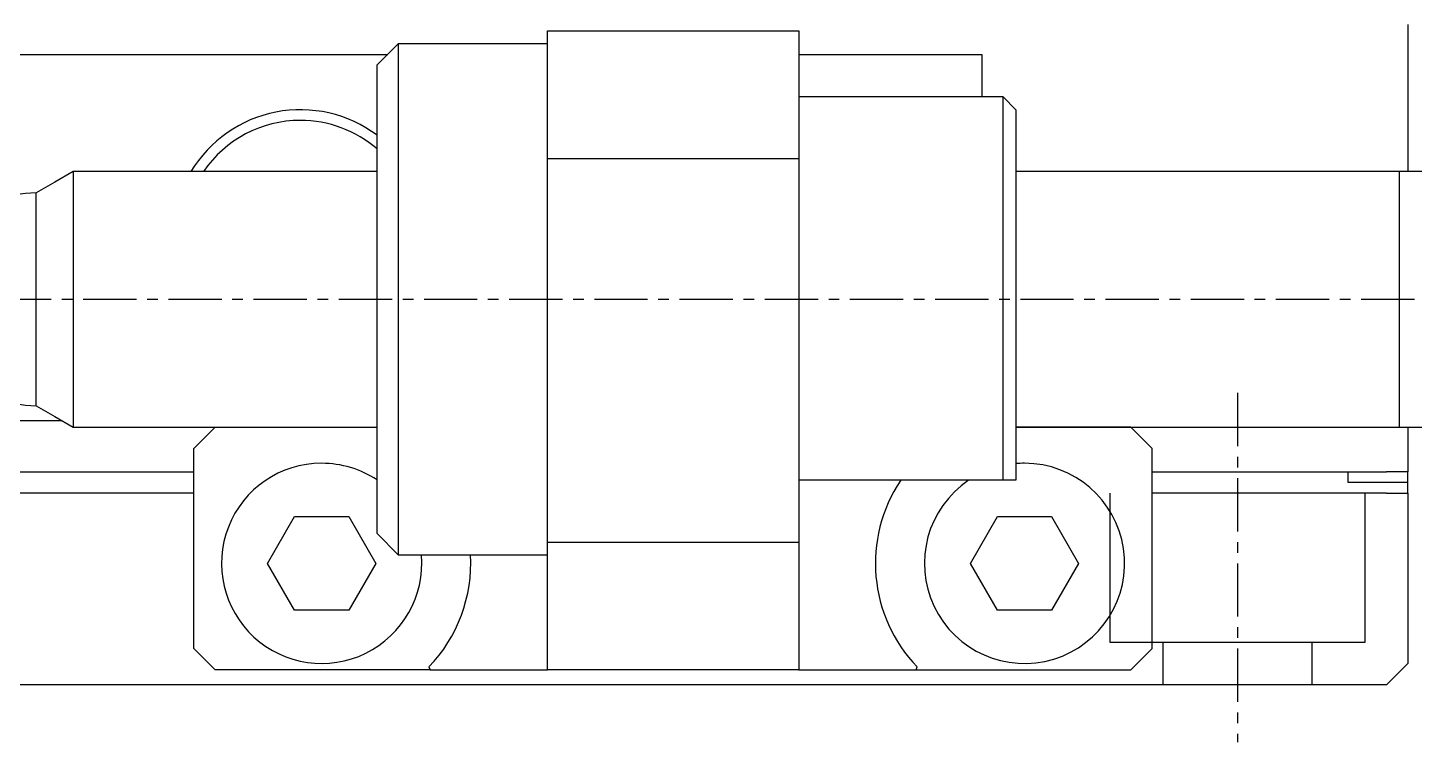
# Model space of a CAD drawing. Extents: x 382 to 585, y 37 to 232.
# Drawn here: x 530.47 to 563.02, y 85.55 to 102.32 of the extents above; entities that cross this region are included whole.
import ezdxf

# ---------------------------------------------------------------- set-up
doc = ezdxf.new("R2010")
doc.units = 0
doc.linetypes.add('CENTER', pattern=[2, 1.25, -0.25, 0.25, -0.25])
doc.layers.get('0').update_dxf_attribs({"linetype": 'CONTINUOUS'})
doc.layers.add('CENTER', color=1, linetype='CENTER')

msp = doc.modelspace()

# ---------------------------------------------------------------- linework, layer by layer
at = {"color": 7, "linetype": 'CONTINUOUS'}
for p, q in [((542.666, 99.247), (542.666, 102.247)), ((542.666, 102.247), (548.566, 102.247)), ((548.566, 102.247), (548.566, 99.247)), ((562.866, 102.397), (562.866, 98.947)), ((539.166, 101.947), (538.666, 101.447)), ((542.666, 101.947), (539.166, 101.947)), ((539.166, 101.947), (539.166, 89.947)), ((527.866, 101.697), (538.916, 101.697)), ((548.566, 101.697), (552.866, 101.697)), ((552.866, 101.697), (552.866, 100.697)), ((538.666, 90.447), (538.666, 101.447)), ((553.366, 100.697), (548.566, 100.697)), ((553.666, 100.397), (553.366, 100.697)), ((553.366, 91.697), (553.366, 100.697)), ((553.666, 100.397), (553.666, 91.697)), ((548.566, 99.247), (542.666, 99.247)), ((542.666, 90.247), (542.666, 99.247)), ((548.566, 99.247), (548.566, 90.247)), ((531.099, 98.697), (530.666, 98.447)), ((531.532, 98.947), (531.099, 98.697)), ((531.532, 98.947), (531.532, 95.92)), ((538.666, 98.947), (531.532, 98.947)), ((562.666, 98.947), (553.666, 98.947)), ((562.666, 98.947), (562.661, 98.947)), ((562.671, 98.947), (562.666, 98.947)), ((569.166, 98.947), (562.666, 98.947)), ((562.666, 95.947), (562.666, 98.947)), ((530.666, 95.924), (530.666, 98.447)), ((530.666, 93.447), (530.666, 95.924)), ((531.532, 95.92), (531.532, 92.947)), ((562.666, 92.947), (562.666, 95.947)), ((530.666, 93.447), (531.099, 93.197)), ((531.272, 93.097), (527.866, 93.097)), ((531.099, 93.197), (531.532, 92.947)), ((531.532, 92.947), (538.666, 92.947)), ((534.866, 92.947), (534.366, 92.447)), ((534.866, 92.947), (538.666, 92.947)), ((556.366, 92.947), (553.666, 92.947)), ((553.666, 92.947), (562.671, 92.947)), ((556.866, 92.447), (556.366, 92.947)), ((562.661, 92.947), (569.166, 92.947)), ((562.866, 92.947), (562.866, 91.897)), ((534.366, 87.747), (534.366, 92.447)), ((556.866, 91.197), (556.866, 92.447)), ((523.366, 91.897), (534.366, 91.897)), ((556.866, 91.897), (562.366, 91.897)), ((561.466, 91.647), (561.466, 91.897)), ((562.866, 91.897), (562.366, 91.897)), ((562.866, 91.647), (562.866, 91.897)), ((553.366, 91.697), (548.566, 91.697)), ((553.666, 91.697), (553.366, 91.697)), ((562.866, 91.647), (561.466, 91.647)), ((562.866, 91.397), (562.866, 91.647)), ((534.366, 91.397), (523.366, 91.397)), ((562.366, 91.397), (556.866, 91.397)), ((556.866, 87.747), (556.866, 91.197)), ((562.366, 91.397), (562.866, 91.397)), ((562.866, 91.397), (562.866, 88.597)), ((536.096, 89.747), (536.731, 90.847)), ((536.731, 90.847), (538.001, 90.847)), ((538.001, 90.847), (538.636, 89.747)), ((552.596, 89.747), (553.231, 90.847)), ((553.231, 90.847), (554.501, 90.847)), ((554.501, 90.847), (555.136, 89.747)), ((538.666, 90.447), (539.166, 89.947)), ((542.666, 87.247), (542.666, 90.247)), ((542.666, 90.247), (548.566, 90.247)), ((548.566, 90.247), (548.566, 87.247)), ((539.166, 89.947), (542.666, 89.947)), ((536.731, 88.647), (536.096, 89.747)), ((538.636, 89.747), (538.001, 88.647)), ((553.231, 88.647), (552.596, 89.747)), ((555.136, 89.747), (554.501, 88.647)), ((538.001, 88.647), (536.731, 88.647)), ((554.501, 88.647), (553.231, 88.647)), ((562.866, 88.597), (562.866, 87.397)), ((534.366, 87.747), (534.866, 87.247)), ((556.366, 87.247), (556.866, 87.747)), ((539.914, 87.247), (534.866, 87.247)), ((539.884, 87.316), (539.914, 87.247)), ((539.914, 87.247), (542.666, 87.247)), ((548.566, 87.247), (542.666, 87.247)), ((548.566, 87.247), (551.319, 87.247)), ((551.319, 87.247), (551.348, 87.316)), ((551.319, 87.247), (556.366, 87.247)), ((562.866, 87.397), (562.616, 87.147)), ((562.366, 86.897), (562.616, 87.147)), ((562.366, 86.897), (523.366, 86.897))]:
    msp.add_line(p, q, dxfattribs=at)
at = {"color": 3, "linetype": 'CONTINUOUS'}
for p, q in [((555.866, 91.397), (555.866, 87.897)), ((561.866, 87.897), (561.866, 91.397)), ((555.866, 87.897), (561.866, 87.897)), ((557.116, 87.897), (557.116, 86.897)), ((560.616, 86.897), (560.616, 87.897))]:
    msp.add_line(p, q, dxfattribs=at)
at = {"color": 7, "linetype": 'CONTINUOUS'}
for centre, radius, start, end in [((536.866, 97.397), 3, 53.1301, 148.8911), ((536.866, 97.397), 2.75, 90, 145.6923), ((536.866, 97.397), 2.75, 49.1148, 90), ((530.666, 95.947), 2.5, 90, 270), ((537.366, 89.747), 2.35, 90, 4.8821), ((537.366, 89.747), 2.35, 56.4138, 90), ((553.866, 89.747), 2.35, 123.9231, 90), ((553.866, 89.747), 2.35, 90, 94.8821), ((553.866, 89.747), 3.5, 146.1416, 223.989), ((537.366, 89.747), 3.5, 316.011, 3.2758)]:
    msp.add_arc(centre, radius, start, end, dxfattribs=at)
at = {"layer": 'CENTER', "color": 1, "linetype": 'CENTER'}
for p, q in [((525.769, 95.947), (574.929, 95.947)), ((558.866, 93.747), (558.866, 85.547))]:
    msp.add_line(p, q, dxfattribs=at)

doc.saveas('drawing.dxf')
